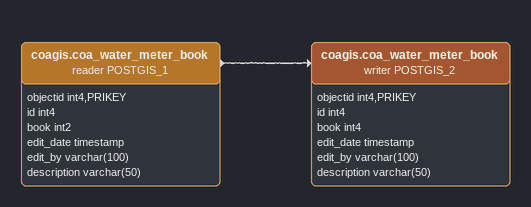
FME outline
coagis.coa_water_meter_book (reader POSTGIS_1)
    attributes: objectid int4,PRIKEY, id int4, book int2, edit_date timestamp, edit_by varchar(100), description varchar(50)
    -> coagis.coa_water_meter_book (writer POSTGIS_2)
coagis.coa_water_meter_book (writer POSTGIS_2)
    attributes: objectid int4,PRIKEY, id int4, book int4, edit_date timestamp, edit_by varchar(100), description varchar(50)
